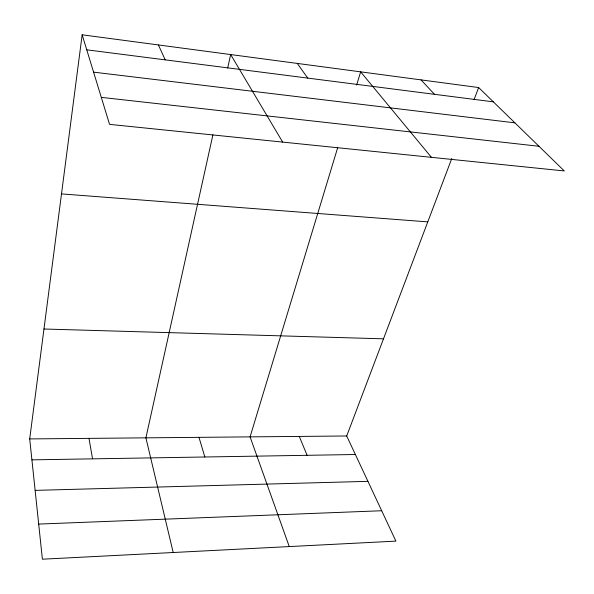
<?xml version="1.0" encoding="UTF-8"?>
<svg xmlns="http://www.w3.org/2000/svg" width="594" height="594" viewBox="0 0 594 594"><rect width="100%" height="100%" fill="white"/><g stroke="black" fill="none" stroke-linecap="round" stroke-linejoin="round"><path stroke-width="0.89" d="M451.789 158.472L346.71 435.981L395.901 541.127L42.397 559.199L29.7 438.921L82.158 34.801L478.645 87.548L564.3 170.946L109.556 124.361L82.158 34.801M212.919 134.779L145.901 437.845L173.203 552.509M227.673 68.072L230.665 54.551L282.67 142.092M337.696 147.616L250.074 436.88L289.256 546.577M356.645 85.068L360.655 71.844L431.43 157.336M474.057 99.658L478.645 87.548M38.692 524.079L381.682 510.743M35.135 490.377L367.931 481.348M31.913 459.853L355.375 454.507M29.7 438.921L346.71 435.981M43.971 329.009L383.494 338.825M61.501 193.904L427.777 221.881M101.299 97.371L538.958 146.273M93.585 72.141L514.901 122.847M86.754 49.822L493.324 101.841M421.042 79.878L434.481 94.305M297.267 63.417L307.781 78.096M158.405 44.944L165.221 59.86M299.279 436.419L307.091 455.301M198.983 437.347L204.848 456.994M88.989 438.372L92.538 458.85"/></g></svg>
